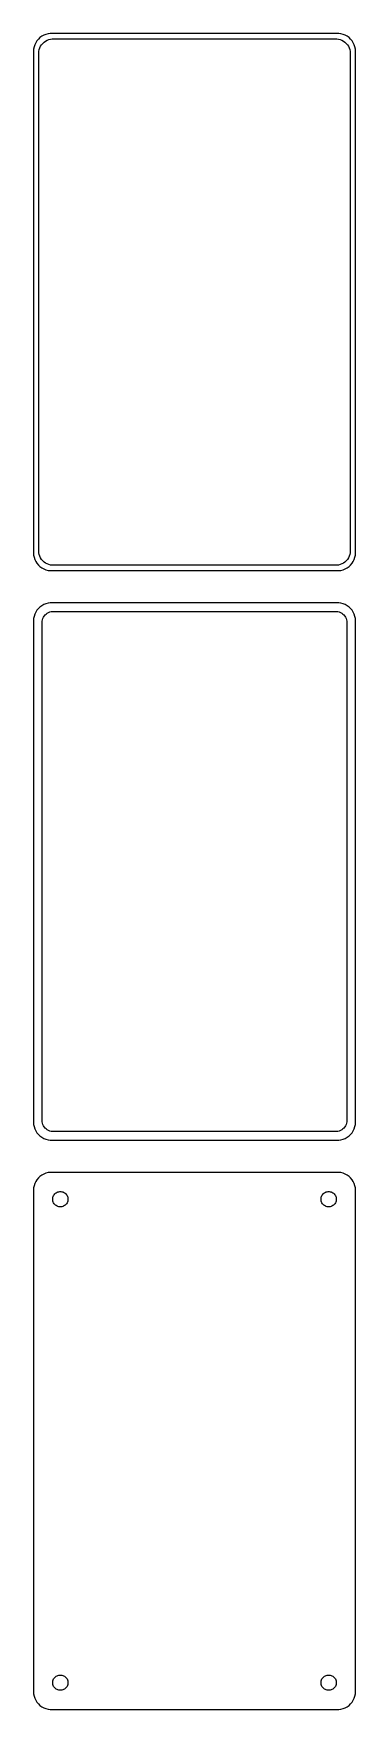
# Model space of a CAD drawing. Header units: metres. Extents: x -45 to 45, y 402 to 870.
import ezdxf

# ---------------------------------------------------------------- set-up
doc = ezdxf.new("R2010")
doc.units = ezdxf.units.M

msp = doc.modelspace()

# ---------------------------------------------------------------- linework, layer by layer
for p, q in [((-44.8429, 866.243), (-44.9606, 865.627)), ((-44.6489, 866.841), (-44.8429, 866.243)), ((-44.3815, 867.409), (-44.6489, 866.841)), ((-44.0451, 867.939), (-44.3815, 867.409)), ((-43.6448, 868.423), (-44.0451, 867.939)), ((-43.1871, 868.853), (-43.6448, 868.423)), ((-43.3743, 865.495), (-43.2191, 865.972)), ((-43.2191, 865.972), (-43.0052, 866.427)), ((-42.6791, 869.222), (-43.1871, 868.853)), ((-43.0052, 866.427), (-42.7361, 866.851)), ((-42.7361, 866.851), (-42.4159, 867.238)), ((-42.1289, 869.524), (-42.6791, 869.222)), ((-42.4159, 867.238), (-42.0497, 867.582)), ((-41.5451, 869.755), (-42.1289, 869.524)), ((-42.0497, 867.582), (-41.6433, 867.877)), ((-41.6433, 867.877), (-41.2031, 868.119)), ((-40.9369, 869.911), (-41.5451, 869.755)), ((-41.2031, 868.119), (-40.7361, 868.304)), ((-40.3139, 869.99), (-40.9369, 869.911)), ((-40.7361, 868.304), (-40.2495, 868.429)), ((40.3139, 869.99), (-40.3139, 869.99)), ((-40.2495, 868.429), (-39.7512, 868.492)), ((-39.7512, 868.492), (39.7512, 868.492)), ((39.7512, 868.492), (40.2495, 868.429)), ((40.2495, 868.429), (40.7361, 868.304)), ((40.9369, 869.911), (40.3139, 869.99)), ((40.7361, 868.304), (41.2031, 868.119)), ((41.5451, 869.755), (40.9369, 869.911)), ((41.2031, 868.119), (41.6433, 867.877)), ((42.1289, 869.524), (41.5451, 869.755)), ((41.6433, 867.877), (42.0497, 867.582)), ((42.0497, 867.582), (42.4159, 867.238)), ((42.6791, 869.222), (42.1289, 869.524)), ((42.4159, 867.238), (42.7361, 866.851)), ((43.1871, 868.853), (42.6791, 869.222)), ((42.7361, 866.851), (43.0052, 866.427)), ((43.0052, 866.427), (43.2191, 865.972)), ((43.6448, 868.423), (43.1871, 868.853)), ((43.2191, 865.972), (43.3743, 865.495)), ((44.0451, 867.939), (43.6448, 868.423)), ((44.3815, 867.409), (44.0451, 867.939)), ((44.6489, 866.841), (44.3815, 867.409)), ((44.8429, 866.243), (44.6489, 866.841)), ((44.9606, 865.627), (44.8429, 866.243)), ((-44.9606, 865.627), (-45, 865)), ((-45, 865), (-45, 725)), ((-43.5, 864.5), (-43.4685, 865.001)), ((-43.5, 725.5), (-43.5, 864.5)), ((-43.4685, 865.001), (-43.3743, 865.495)), ((43.3743, 865.495), (43.4685, 865.001)), ((43.4685, 865.001), (43.5, 864.5)), ((43.5, 864.5), (43.5, 725.5)), ((45, 865), (44.9606, 865.627)), ((45, 725), (45, 865)), ((-43.4685, 724.999), (-43.5, 725.5)), ((43.5, 725.5), (43.4685, 724.999)), ((-45, 725), (-44.9606, 724.373)), ((-44.9606, 724.373), (-44.8429, 723.757)), ((-44.8429, 723.757), (-44.6489, 723.159)), ((-44.6489, 723.159), (-44.3815, 722.591)), ((-44.3815, 722.591), (-44.0451, 722.061)), ((-44.0451, 722.061), (-43.6448, 721.577)), ((-43.6448, 721.577), (-43.1871, 721.147)), ((-43.3743, 724.505), (-43.4685, 724.999)), ((-43.2191, 724.028), (-43.3743, 724.505)), ((-43.0052, 723.573), (-43.2191, 724.028)), ((-43.1871, 721.147), (-42.6791, 720.778)), ((-42.7361, 723.149), (-43.0052, 723.573)), ((-42.4159, 722.762), (-42.7361, 723.149)), ((-42.6791, 720.778), (-42.1289, 720.476)), ((-42.0497, 722.418), (-42.4159, 722.762)), ((-41.6433, 722.123), (-42.0497, 722.418)), ((-41.2031, 721.881), (-41.6433, 722.123)), ((-40.7361, 721.696), (-41.2031, 721.881)), ((-40.2495, 721.571), (-40.7361, 721.696)), ((-39.7512, 721.508), (-40.2495, 721.571)), ((39.7512, 721.508), (-39.7512, 721.508)), ((40.2495, 721.571), (39.7512, 721.508)), ((40.7361, 721.696), (40.2495, 721.571)), ((41.2031, 721.881), (40.7361, 721.696)), ((41.6433, 722.123), (41.2031, 721.881)), ((42.0497, 722.418), (41.6433, 722.123)), ((42.4159, 722.762), (42.0497, 722.418)), ((42.1289, 720.476), (42.6791, 720.778)), ((42.7361, 723.149), (42.4159, 722.762)), ((42.6791, 720.778), (43.1871, 721.147)), ((43.0052, 723.573), (42.7361, 723.149)), ((43.2191, 724.028), (43.0052, 723.573)), ((43.1871, 721.147), (43.6448, 721.577)), ((43.3743, 724.505), (43.2191, 724.028)), ((43.4685, 724.999), (43.3743, 724.505)), ((43.6448, 721.577), (44.0451, 722.061)), ((44.0451, 722.061), (44.3815, 722.591)), ((44.3815, 722.591), (44.6489, 723.159)), ((44.6489, 723.159), (44.8429, 723.757)), ((44.8429, 723.757), (44.9606, 724.373)), ((44.9606, 724.373), (45, 725)), ((-42.1289, 720.476), (-41.5451, 720.245)), ((-41.5451, 720.245), (-40.9369, 720.089)), ((-40.9369, 720.089), (-40.3139, 720.01)), ((-40.3139, 720.01), (40.3139, 720.01)), ((40.3139, 720.01), (40.9369, 720.089)), ((40.9369, 720.089), (41.5451, 720.245)), ((41.5451, 720.245), (42.1289, 720.476)), ((-44.8429, 707.243), (-44.9606, 706.627)), ((-44.6489, 707.841), (-44.8429, 707.243)), ((-44.3815, 708.409), (-44.6489, 707.841)), ((-44.0451, 708.939), (-44.3815, 708.409)), ((-43.6448, 709.423), (-44.0451, 708.939)), ((-43.1871, 709.853), (-43.6448, 709.423)), ((-42.6791, 710.222), (-43.1871, 709.853)), ((-42.1289, 710.524), (-42.6791, 710.222)), ((-42.3943, 706.646), (-42.2279, 707)), ((-42.2279, 707), (-42.0184, 707.33)), ((-41.5451, 710.755), (-42.1289, 710.524)), ((-42.0184, 707.33), (-41.7692, 707.631)), ((-41.7692, 707.631), (-41.4842, 707.899)), ((-40.9369, 710.911), (-41.5451, 710.755)), ((-41.4842, 707.899), (-41.168, 708.128)), ((-41.168, 708.128), (-40.8254, 708.317)), ((-40.3139, 710.99), (-40.9369, 710.911)), ((-40.8254, 708.317), (-40.4619, 708.461)), ((-40.4619, 708.461), (-40.0833, 708.558)), ((40.3139, 710.99), (-40.3139, 710.99)), ((-40.0833, 708.558), (-39.6954, 708.607)), ((-39.6954, 708.607), (39.6954, 708.607)), ((39.6954, 708.607), (40.0833, 708.558)), ((40.0833, 708.558), (40.4619, 708.461)), ((40.9369, 710.911), (40.3139, 710.99)), ((40.4619, 708.461), (40.8254, 708.317)), ((40.8254, 708.317), (41.168, 708.128)), ((41.5451, 710.755), (40.9369, 710.911)), ((41.168, 708.128), (41.4842, 707.899)), ((41.4842, 707.899), (41.7692, 707.631)), ((42.1289, 710.524), (41.5451, 710.755)), ((41.7692, 707.631), (42.0184, 707.33)), ((42.0184, 707.33), (42.2279, 707)), ((42.6791, 710.222), (42.1289, 710.524)), ((42.2279, 707), (42.3943, 706.646)), ((43.1871, 709.853), (42.6791, 710.222)), ((43.6448, 709.423), (43.1871, 709.853)), ((44.0451, 708.939), (43.6448, 709.423)), ((44.3815, 708.409), (44.0451, 708.939)), ((44.6489, 707.841), (44.3815, 708.409)), ((44.8429, 707.243), (44.6489, 707.841)), ((44.9606, 706.627), (44.8429, 707.243)), ((-44.9606, 706.627), (-45, 706)), ((-45, 706), (-45, 566)), ((-42.6129, 705.5), (-42.5884, 705.89)), ((-42.6129, 566.5), (-42.6129, 705.5)), ((-42.5884, 705.89), (-42.5151, 706.274)), ((-42.5151, 706.274), (-42.3943, 706.646)), ((42.3943, 706.646), (42.5151, 706.274)), ((42.5151, 706.274), (42.5884, 705.89)), ((42.5884, 705.89), (42.6129, 705.5)), ((42.6129, 705.5), (42.6129, 566.5)), ((45, 706), (44.9606, 706.627)), ((45, 566), (45, 706)), ((-42.5884, 566.11), (-42.6129, 566.5)), ((42.6129, 566.5), (42.5884, 566.11)), ((-45, 566), (-44.9606, 565.373)), ((-44.9606, 565.373), (-44.8429, 564.757)), ((-44.8429, 564.757), (-44.6489, 564.159)), ((-44.6489, 564.159), (-44.3815, 563.591)), ((-44.3815, 563.591), (-44.0451, 563.061)), ((-44.0451, 563.061), (-43.6448, 562.577)), ((-43.6448, 562.577), (-43.1871, 562.147)), ((-43.1871, 562.147), (-42.6791, 561.778)), ((-42.6791, 561.778), (-42.1289, 561.476)), ((-42.5151, 565.726), (-42.5884, 566.11)), ((-42.3943, 565.354), (-42.5151, 565.726)), ((-42.2279, 565), (-42.3943, 565.354)), ((-42.0184, 564.67), (-42.2279, 565)), ((-41.7692, 564.369), (-42.0184, 564.67)), ((-41.4842, 564.101), (-41.7692, 564.369)), ((-41.168, 563.872), (-41.4842, 564.101)), ((-40.8254, 563.683), (-41.168, 563.872)), ((-40.4619, 563.539), (-40.8254, 563.683)), ((-40.0833, 563.442), (-40.4619, 563.539)), ((-39.6954, 563.393), (-40.0833, 563.442)), ((39.6954, 563.393), (-39.6954, 563.393)), ((40.0833, 563.442), (39.6954, 563.393)), ((40.4619, 563.539), (40.0833, 563.442)), ((40.8254, 563.683), (40.4619, 563.539)), ((41.168, 563.872), (40.8254, 563.683)), ((41.4842, 564.101), (41.168, 563.872)), ((41.7692, 564.369), (41.4842, 564.101)), ((42.0184, 564.67), (41.7692, 564.369)), ((42.2279, 565), (42.0184, 564.67)), ((42.1289, 561.476), (42.6791, 561.778)), ((42.3943, 565.354), (42.2279, 565)), ((42.5151, 565.726), (42.3943, 565.354)), ((42.5884, 566.11), (42.5151, 565.726)), ((42.6791, 561.778), (43.1871, 562.147)), ((43.1871, 562.147), (43.6448, 562.577)), ((43.6448, 562.577), (44.0451, 563.061)), ((44.0451, 563.061), (44.3815, 563.591)), ((44.3815, 563.591), (44.6489, 564.159)), ((44.6489, 564.159), (44.8429, 564.757)), ((44.8429, 564.757), (44.9606, 565.373)), ((44.9606, 565.373), (45, 566)), ((-42.1289, 561.476), (-41.5451, 561.245)), ((-41.5451, 561.245), (-40.9369, 561.089)), ((-40.9369, 561.089), (-40.3139, 561.01)), ((-40.3139, 561.01), (40.3139, 561.01)), ((40.3139, 561.01), (40.9369, 561.089)), ((40.9369, 561.089), (41.5451, 561.245)), ((41.5451, 561.245), (42.1289, 561.476)), ((-44.9606, 547.627), (-45, 547)), ((-44.8429, 548.243), (-44.9606, 547.627)), ((-44.6489, 548.841), (-44.8429, 548.243)), ((-44.3815, 549.409), (-44.6489, 548.841)), ((-44.0451, 549.939), (-44.3815, 549.409)), ((-43.6448, 550.423), (-44.0451, 549.939)), ((-43.1871, 550.853), (-43.6448, 550.423)), ((-42.6791, 551.222), (-43.1871, 550.853)), ((-42.1289, 551.524), (-42.6791, 551.222)), ((-41.5451, 551.755), (-42.1289, 551.524)), ((-40.9369, 551.911), (-41.5451, 551.755)), ((-40.3139, 551.99), (-40.9369, 551.911)), ((40.3139, 551.99), (-40.3139, 551.99)), ((40.9369, 551.911), (40.3139, 551.99)), ((41.5451, 551.755), (40.9369, 551.911)), ((42.1289, 551.524), (41.5451, 551.755)), ((42.6791, 551.222), (42.1289, 551.524)), ((43.1871, 550.853), (42.6791, 551.222)), ((43.6448, 550.423), (43.1871, 550.853)), ((44.0451, 549.939), (43.6448, 550.423)), ((44.3815, 549.409), (44.0451, 549.939)), ((44.6489, 548.841), (44.3815, 549.409)), ((44.8429, 548.243), (44.6489, 548.841)), ((44.9606, 547.627), (44.8429, 548.243)), ((45, 547), (44.9606, 547.627)), ((-45, 547), (-45, 407)), ((-39.6353, 544.5), (-39.6185, 544.768)), ((-39.6185, 544.232), (-39.6353, 544.5)), ((-39.6185, 544.768), (-39.5682, 545.031)), ((-39.5682, 543.969), (-39.6185, 544.232)), ((-39.5682, 545.031), (-39.4853, 545.286)), ((-39.4853, 543.714), (-39.5682, 543.969)), ((-39.4853, 545.286), (-39.3712, 545.529)), ((-39.3712, 543.471), (-39.4853, 543.714)), ((-39.3712, 545.529), (-39.2275, 545.755)), ((-39.2275, 543.245), (-39.3712, 543.471)), ((-39.2275, 545.755), (-39.0565, 545.962)), ((-39.0565, 543.038), (-39.2275, 543.245)), ((-39.0565, 545.962), (-38.8611, 546.145)), ((-38.8611, 542.855), (-39.0565, 543.038)), ((-38.8611, 546.145), (-38.6441, 546.303)), ((-38.6441, 546.303), (-38.4092, 546.432)), ((-38.4092, 546.432), (-38.1598, 546.531)), ((-38.1598, 546.531), (-37.9001, 546.597)), ((-37.9001, 546.597), (-37.6341, 546.631)), ((-37.6341, 546.631), (-37.3659, 546.631)), ((-37.3659, 546.631), (-37.0999, 546.597)), ((-37.0999, 546.597), (-36.8401, 546.531)), ((-36.8401, 546.531), (-36.5908, 546.432)), ((-36.5908, 546.432), (-36.3559, 546.303)), ((-36.3559, 546.303), (-36.1389, 546.145)), ((-36.1389, 546.145), (-35.9434, 545.962)), ((-35.9434, 543.038), (-36.1389, 542.855)), ((-35.9434, 545.962), (-35.7725, 545.755)), ((-35.7725, 543.245), (-35.9434, 543.038)), ((-35.7725, 545.755), (-35.6288, 545.529)), ((-35.6288, 543.471), (-35.7725, 543.245)), ((-35.6288, 545.529), (-35.5146, 545.286)), ((-35.5146, 543.714), (-35.6288, 543.471)), ((-35.5146, 545.286), (-35.4318, 545.031)), ((-35.4318, 543.969), (-35.5146, 543.714)), ((-35.4318, 545.031), (-35.3815, 544.768)), ((-35.3815, 544.232), (-35.4318, 543.969)), ((-35.3815, 544.768), (-35.3647, 544.5)), ((-35.3647, 544.5), (-35.3815, 544.232)), ((35.3647, 544.5), (35.3815, 544.768)), ((35.3815, 544.232), (35.3647, 544.5)), ((35.3815, 544.768), (35.4318, 545.031)), ((35.4318, 543.969), (35.3815, 544.232)), ((35.4318, 545.031), (35.5146, 545.286)), ((35.5146, 543.714), (35.4318, 543.969)), ((35.5146, 545.286), (35.6288, 545.529)), ((35.6288, 543.471), (35.5146, 543.714)), ((35.6288, 545.529), (35.7725, 545.755)), ((35.7725, 543.245), (35.6288, 543.471)), ((35.7725, 545.755), (35.9434, 545.962)), ((35.9434, 543.038), (35.7725, 543.245)), ((35.9434, 545.962), (36.1389, 546.145)), ((36.1389, 542.855), (35.9434, 543.038)), ((36.1389, 546.145), (36.3559, 546.303)), ((36.3559, 546.303), (36.5908, 546.432)), ((36.5908, 546.432), (36.8401, 546.531)), ((36.8401, 546.531), (37.0999, 546.597)), ((37.0999, 546.597), (37.3659, 546.631)), ((37.3659, 546.631), (37.6341, 546.631)), ((37.6341, 546.631), (37.9001, 546.597)), ((37.9001, 546.597), (38.1598, 546.531)), ((38.1598, 546.531), (38.4092, 546.432)), ((38.4092, 546.432), (38.6441, 546.303)), ((38.6441, 546.303), (38.8611, 546.145)), ((38.8611, 546.145), (39.0565, 545.962)), ((39.0565, 543.038), (38.8611, 542.855)), ((39.0565, 545.962), (39.2275, 545.755)), ((39.2275, 543.245), (39.0565, 543.038)), ((39.2275, 545.755), (39.3712, 545.529)), ((39.3712, 543.471), (39.2275, 543.245)), ((39.3712, 545.529), (39.4853, 545.286)), ((39.4853, 543.714), (39.3712, 543.471)), ((39.4853, 545.286), (39.5682, 545.031)), ((39.5682, 543.969), (39.4853, 543.714)), ((39.5682, 545.031), (39.6185, 544.768)), ((39.6185, 544.232), (39.5682, 543.969)), ((39.6185, 544.768), (39.6353, 544.5)), ((39.6353, 544.5), (39.6185, 544.232)), ((45, 407), (45, 547)), ((-38.6441, 542.697), (-38.8611, 542.855)), ((-38.4092, 542.568), (-38.6441, 542.697)), ((-38.1598, 542.469), (-38.4092, 542.568)), ((-37.9001, 542.403), (-38.1598, 542.469)), ((-37.6341, 542.369), (-37.9001, 542.403)), ((-37.3659, 542.369), (-37.6341, 542.369)), ((-37.0999, 542.403), (-37.3659, 542.369)), ((-36.8401, 542.469), (-37.0999, 542.403)), ((-36.5908, 542.568), (-36.8401, 542.469)), ((-36.3559, 542.697), (-36.5908, 542.568)), ((-36.1389, 542.855), (-36.3559, 542.697)), ((36.3559, 542.697), (36.1389, 542.855)), ((36.5908, 542.568), (36.3559, 542.697)), ((36.8401, 542.469), (36.5908, 542.568)), ((37.0999, 542.403), (36.8401, 542.469)), ((37.3659, 542.369), (37.0999, 542.403)), ((37.6341, 542.369), (37.3659, 542.369)), ((37.9001, 542.403), (37.6341, 542.369)), ((38.1598, 542.469), (37.9001, 542.403)), ((38.4092, 542.568), (38.1598, 542.469)), ((38.6441, 542.697), (38.4092, 542.568)), ((38.8611, 542.855), (38.6441, 542.697)), ((-39.6353, 409.5), (-39.6185, 409.768)), ((-39.6185, 409.232), (-39.6353, 409.5)), ((-39.6185, 409.768), (-39.5682, 410.031)), ((-39.5682, 408.969), (-39.6185, 409.232)), ((-39.5682, 410.031), (-39.4853, 410.286)), ((-39.4853, 408.714), (-39.5682, 408.969)), ((-39.4853, 410.286), (-39.3712, 410.529)), ((-39.3712, 408.471), (-39.4853, 408.714)), ((-39.3712, 410.529), (-39.2275, 410.755)), ((-39.2275, 408.245), (-39.3712, 408.471)), ((-39.2275, 410.755), (-39.0565, 410.962)), ((-39.0565, 408.038), (-39.2275, 408.245)), ((-39.0565, 410.962), (-38.8611, 411.145)), ((-38.8611, 407.855), (-39.0565, 408.038)), ((-38.8611, 411.145), (-38.6441, 411.303)), ((-38.6441, 407.697), (-38.8611, 407.855)), ((-38.6441, 411.303), (-38.4092, 411.432)), ((-38.4092, 407.568), (-38.6441, 407.697)), ((-38.4092, 411.432), (-38.1598, 411.531)), ((-38.1598, 407.469), (-38.4092, 407.568)), ((-38.1598, 411.531), (-37.9001, 411.597)), ((-37.9001, 407.403), (-38.1598, 407.469)), ((-37.9001, 411.597), (-37.6341, 411.631)), ((-37.6341, 407.369), (-37.9001, 407.403)), ((-37.6341, 411.631), (-37.3659, 411.631)), ((-37.3659, 407.369), (-37.6341, 407.369)), ((-37.3659, 411.631), (-37.0999, 411.597)), ((-37.0999, 407.403), (-37.3659, 407.369)), ((-37.0999, 411.597), (-36.8401, 411.531)), ((-36.8401, 407.469), (-37.0999, 407.403)), ((-36.8401, 411.531), (-36.5908, 411.432)), ((-36.5908, 407.568), (-36.8401, 407.469)), ((-36.5908, 411.432), (-36.3559, 411.303)), ((-36.3559, 407.697), (-36.5908, 407.568)), ((-36.3559, 411.303), (-36.1389, 411.145)), ((-36.1389, 407.855), (-36.3559, 407.697)), ((-36.1389, 411.145), (-35.9434, 410.962)), ((-35.9434, 408.038), (-36.1389, 407.855)), ((-35.9434, 410.962), (-35.7725, 410.755)), ((-35.7725, 408.245), (-35.9434, 408.038)), ((-35.7725, 410.755), (-35.6288, 410.529)), ((-35.6288, 408.471), (-35.7725, 408.245)), ((-35.6288, 410.529), (-35.5146, 410.286)), ((-35.5146, 408.714), (-35.6288, 408.471)), ((-35.5146, 410.286), (-35.4318, 410.031)), ((-35.4318, 408.969), (-35.5146, 408.714)), ((-35.4318, 410.031), (-35.3815, 409.768)), ((-35.3815, 409.232), (-35.4318, 408.969)), ((-35.3815, 409.768), (-35.3647, 409.5)), ((-35.3647, 409.5), (-35.3815, 409.232)), ((35.3647, 409.5), (35.3815, 409.768)), ((35.3815, 409.232), (35.3647, 409.5)), ((35.3815, 409.768), (35.4318, 410.031)), ((35.4318, 408.969), (35.3815, 409.232)), ((35.4318, 410.031), (35.5146, 410.286)), ((35.5146, 408.714), (35.4318, 408.969)), ((35.5146, 410.286), (35.6288, 410.529)), ((35.6288, 408.471), (35.5146, 408.714)), ((35.6288, 410.529), (35.7725, 410.755)), ((35.7725, 408.245), (35.6288, 408.471)), ((35.7725, 410.755), (35.9434, 410.962)), ((35.9434, 408.038), (35.7725, 408.245)), ((35.9434, 410.962), (36.1389, 411.145)), ((36.1389, 407.855), (35.9434, 408.038)), ((36.1389, 411.145), (36.3559, 411.303)), ((36.3559, 407.697), (36.1389, 407.855)), ((36.3559, 411.303), (36.5908, 411.432)), ((36.5908, 407.568), (36.3559, 407.697)), ((36.5908, 411.432), (36.8401, 411.531)), ((36.8401, 407.469), (36.5908, 407.568)), ((36.8401, 411.531), (37.0999, 411.597)), ((37.0999, 407.403), (36.8401, 407.469)), ((37.0999, 411.597), (37.3659, 411.631)), ((37.3659, 407.369), (37.0999, 407.403)), ((37.3659, 411.631), (37.6341, 411.631)), ((37.6341, 407.369), (37.3659, 407.369)), ((37.6341, 411.631), (37.9001, 411.597)), ((37.9001, 407.403), (37.6341, 407.369)), ((37.9001, 411.597), (38.1598, 411.531)), ((38.1598, 407.469), (37.9001, 407.403)), ((38.1598, 411.531), (38.4092, 411.432)), ((38.4092, 407.568), (38.1598, 407.469)), ((38.4092, 411.432), (38.6441, 411.303)), ((38.6441, 407.697), (38.4092, 407.568)), ((38.6441, 411.303), (38.8611, 411.145)), ((38.8611, 407.855), (38.6441, 407.697)), ((38.8611, 411.145), (39.0565, 410.962)), ((39.0565, 408.038), (38.8611, 407.855)), ((39.0565, 410.962), (39.2275, 410.755)), ((39.2275, 408.245), (39.0565, 408.038)), ((39.2275, 410.755), (39.3712, 410.529)), ((39.3712, 408.471), (39.2275, 408.245)), ((39.3712, 410.529), (39.4853, 410.286)), ((39.4853, 408.714), (39.3712, 408.471)), ((39.4853, 410.286), (39.5682, 410.031)), ((39.5682, 408.969), (39.4853, 408.714)), ((39.5682, 410.031), (39.6185, 409.768)), ((39.6185, 409.232), (39.5682, 408.969)), ((39.6185, 409.768), (39.6353, 409.5)), ((39.6353, 409.5), (39.6185, 409.232)), ((-45, 407), (-44.9606, 406.373)), ((-44.9606, 406.373), (-44.8429, 405.757)), ((-44.8429, 405.757), (-44.6489, 405.159)), ((-44.6489, 405.159), (-44.3815, 404.591)), ((-44.3815, 404.591), (-44.0451, 404.061)), ((-44.0451, 404.061), (-43.6448, 403.577)), ((-43.6448, 403.577), (-43.1871, 403.147)), ((-43.1871, 403.147), (-42.6791, 402.778)), ((-42.6791, 402.778), (-42.1289, 402.476)), ((-42.1289, 402.476), (-41.5451, 402.245)), ((41.5451, 402.245), (42.1289, 402.476)), ((42.1289, 402.476), (42.6791, 402.778)), ((42.6791, 402.778), (43.1871, 403.147)), ((43.1871, 403.147), (43.6448, 403.577)), ((43.6448, 403.577), (44.0451, 404.061)), ((44.0451, 404.061), (44.3815, 404.591)), ((44.3815, 404.591), (44.6489, 405.159)), ((44.6489, 405.159), (44.8429, 405.757)), ((44.8429, 405.757), (44.9606, 406.373)), ((44.9606, 406.373), (45, 407)), ((-41.5451, 402.245), (-40.9369, 402.089)), ((-40.9369, 402.089), (-40.3139, 402.01)), ((-40.3139, 402.01), (40.3139, 402.01)), ((40.3139, 402.01), (40.9369, 402.089)), ((40.9369, 402.089), (41.5451, 402.245))]:
    msp.add_line(p, q)

doc.saveas('drawing.dxf')
